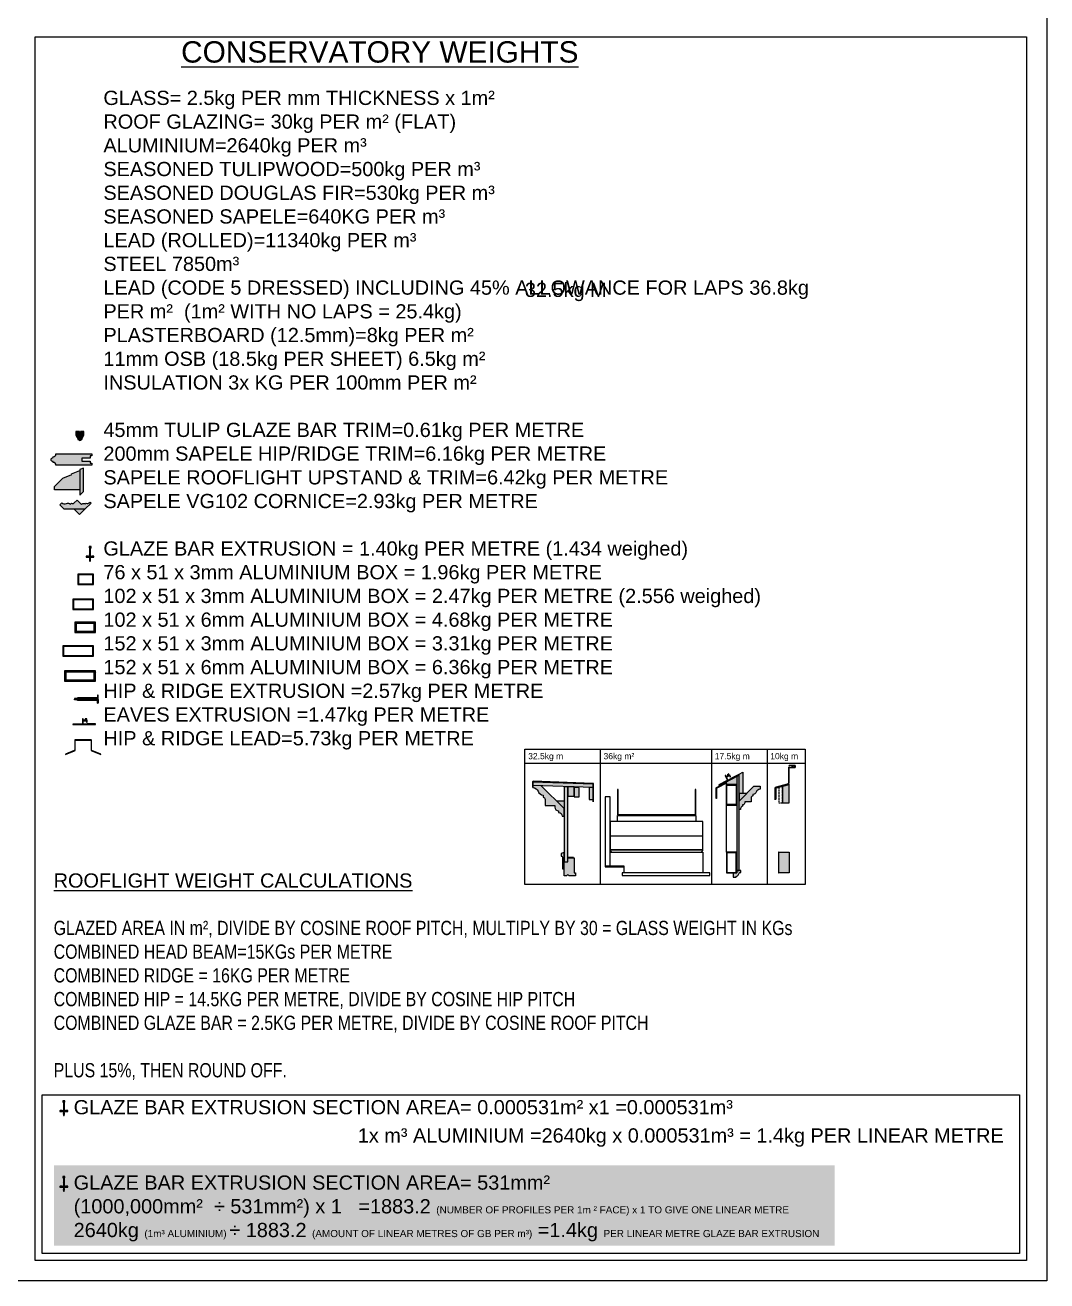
# Model space of a CAD drawing. Header units: millimetres. Extents: x 0 to 23312, y -3206 to 11448.
# Drawn here: x 18101 to 23130, y -3206 to 2972 of the extents above; entities that cross this region are included whole.
import ezdxf

# ---------------------------------------------------------------- set-up
doc = ezdxf.new("R2010")
doc.units = ezdxf.units.MM
doc.header["$LTSCALE"] = 10
doc.linetypes.add('HIDDEN', pattern=[0.375, 0.25, -0.125])
for name, color, linetype in [('10 - Frame Outline', 142, 'Continuous'), ('40 - Detail Outline', 142, 'Continuous'), ('41 - Detail', 7, 'Continuous'), ('42 - Detail Hatch', 251, 'Continuous')]:
    doc.layers.add(name, color=color, linetype=linetype)
doc.styles.add('1-20', font='romans.shx', dxfattribs={"width": 0.8, "height": 40})
doc.linetypes.add('BATTING', pattern='A,0.00254,-2.54,[134,ltypeshp.shx,S=2.54,R=0,X=-2.54,Y=0],-5.08,[134,ltypeshp.shx,S=2.54,R=180,X=2.54,Y=0],-2.54', length=10.16254)
pattern_1 = [(315, (-5612.4656, 522622.8253), (1.122532015, 1.122532015), [])]

msp = doc.modelspace()

# ---------------------------------------------------------------- hatches: boundary and pattern name
h = msp.add_hatch()
h.set_pattern_fill('ANSI31', color=251, scale=0.5, style=0)
h.set_pattern_definition([(45, (-15825.3128, -22641.0953), (-1.122532015, 1.122532015), [])])
edge = h.paths.add_edge_path()
edge.add_line((18423.448, 344.305), (18422.448, 344.305))
edge.add_line((18422.448, 344.305), (18423.448, 349.305))
edge.add_line((18423.448, 349.305), (18422.448, 349.305))
edge.add_line((18422.448, 349.305), (18423.448, 354.305))
edge.add_line((18423.448, 354.305), (18439.248, 354.305))
edge.add_arc((18439.248, 355.305), 1, 270, 360)
edge.add_line((18440.248, 355.305), (18440.248, 358.305))
edge.add_arc((18439.248, 358.305), 1, 0, 90)
edge.add_line((18439.248, 359.305), (18429.248, 359.305))
edge.add_line((18429.248, 359.305), (18429.248, 358.555))
edge.add_arc((18428.498, 358.555), 0.75, -90, 0, ccw=False)
edge.add_line((18428.498, 357.805), (18424.198, 357.805))
edge.add_arc((18424.198, 358.555), 0.75, 180, 270, ccw=False)
edge.add_line((18423.448, 358.555), (18423.448, 400.005))
edge.add_line((18423.448, 400.005), (18425.198, 400.005))
edge.add_arc((18425.198, 400.755), 0.75, 270, 360)
edge.add_line((18425.948, 400.755), (18425.948, 406.555))
edge.add_arc((18425.198, 406.555), 0.75, 0, 90)
edge.add_line((18425.198, 407.305), (18421.448, 407.305))
edge.add_line((18421.448, 407.305), (18420.948, 406.805))
edge.add_line((18420.948, 406.805), (18420.448, 407.305))
edge.add_line((18420.448, 407.305), (18416.698, 407.305))
edge.add_arc((18416.698, 406.555), 0.75, 90, 180)
edge.add_line((18415.948, 406.555), (18415.948, 400.755))
edge.add_arc((18416.698, 400.755), 0.75, 180, 270)
edge.add_line((18416.698, 400.005), (18418.448, 400.005))
edge.add_line((18418.448, 400.005), (18418.448, 358.555))
edge.add_arc((18417.698, 358.555), 0.75, -90, 0, ccw=False)
edge.add_line((18417.698, 357.805), (18413.398, 357.805))
edge.add_arc((18413.398, 358.555), 0.75, 180, 270, ccw=False)
edge.add_line((18412.648, 358.555), (18412.648, 359.305))
edge.add_line((18412.648, 359.305), (18402.648, 359.305))
edge.add_arc((18402.648, 358.305), 1, 90, 180)
edge.add_line((18401.648, 358.305), (18401.648, 355.305))
edge.add_arc((18402.648, 355.305), 1, 180, 270)
edge.add_line((18402.648, 354.305), (18418.448, 354.305))
edge.add_line((18418.448, 354.305), (18419.448, 349.305))
edge.add_line((18419.448, 349.305), (18418.448, 349.305))
edge.add_line((18418.448, 349.305), (18419.448, 344.305))
edge.add_line((18419.448, 344.305), (18418.448, 344.305))
edge.add_line((18418.448, 344.305), (18419.448, 339.305))
edge.add_line((18419.448, 339.305), (18418.448, 339.305))
edge.add_line((18418.448, 339.305), (18418.987, 335.913))
edge.add_arc((18420.948, 336.305), 2, 191.3099325, 348.6900675)
edge.add_line((18422.909, 335.913), (18423.448, 339.305))
edge.add_line((18423.448, 339.305), (18422.448, 339.305))
edge.add_line((18422.448, 339.305), (18423.448, 344.305))
h = msp.add_hatch()
h.set_pattern_fill('ANSI31', color=251, scale=0.5, angle=-90, style=0)
h.set_pattern_definition([(315, (15668.4983, 9137.0418), (1.12253202, 1.12253202), [])])
h.paths.add_polyline_path([(18361.526, 271.444), (18361.526, 220.644), (18438.126, 220.644), (18438.126, 271.444)])
h.paths.add_polyline_path([(18364.726, 268.244), (18364.726, 223.844), (18434.926, 223.844), (18434.926, 268.244)], flags=16)
h = msp.add_hatch()
h.set_pattern_fill('ANSI31', color=251, scale=0.5, angle=-90, style=0)
h.set_pattern_definition([(315, (15668.4983, 9013.6915), (1.12253202, 1.12253202), [])])
h.paths.add_polyline_path([(18336.526, 148.094), (18336.526, 97.294), (18438.126, 97.294), (18438.126, 148.094)])
h.paths.add_polyline_path([(18339.726, 144.894), (18339.726, 100.494), (18434.926, 100.494), (18434.926, 144.894)], flags=16)
h = msp.add_hatch()
h.set_pattern_fill('ANSI31', color=251, scale=0.5, angle=-90, style=0)
h.set_pattern_definition([(315, (15732.0109, 8908.6851), (1.12253202, 1.12253202), [])])
h.paths.add_polyline_path([(18447.452, 34.575), (18345.852, 34.575), (18345.852, -16.225), (18447.452, -16.225)])
h.paths.add_polyline_path([(18441.102, -9.875), (18352.202, -9.875), (18352.202, 28.225), (18441.102, 28.225)], flags=16)
h = msp.add_hatch()
h.set_pattern_fill('ANSI31', color=251, scale=0.5, angle=-90, style=0)
h.set_pattern_definition([(315, (15668.4983, 8783.862), (1.12253202, 1.12253202), [])])
h.paths.add_polyline_path([(18286.526, -81.736), (18286.526, -132.536), (18438.126, -132.536), (18438.126, -81.736)])
h.paths.add_polyline_path([(18289.726, -84.936), (18289.726, -129.336), (18434.926, -129.336), (18434.926, -84.936)], flags=16)
h = msp.add_hatch()
h.set_pattern_fill('ANSI31', color=251, scale=0.5, angle=-90, style=0)
h.set_pattern_definition([(315, (15732.0109, 8668.8373), (1.12253202, 1.12253202), [])])
h.paths.add_polyline_path([(18447.452, -205.272), (18295.852, -205.272), (18295.852, -256.072), (18447.452, -256.072)])
h.paths.add_polyline_path([(18441.102, -249.722), (18302.202, -249.722), (18302.202, -211.622), (18441.102, -211.622)], flags=16)
h = msp.add_hatch()
h.set_pattern_fill('ANSI31', color=251, scale=0.5, style=0)
h.set_pattern_definition([(45, (-15954.0177, -25368.7842), (-1.122532015, 1.122532015), [])])
edge = h.paths.add_edge_path()
edge.add_line((18294.743, -2383.383), (18293.743, -2383.383))
edge.add_line((18293.743, -2383.383), (18294.743, -2378.383))
edge.add_line((18294.743, -2378.383), (18293.743, -2378.383))
edge.add_line((18293.743, -2378.383), (18294.743, -2373.383))
edge.add_line((18294.743, -2373.383), (18310.543, -2373.383))
edge.add_arc((18310.543, -2372.383), 1, 270, 360)
edge.add_line((18311.543, -2372.383), (18311.543, -2369.383))
edge.add_arc((18310.543, -2369.383), 1, 0, 90)
edge.add_line((18310.543, -2368.383), (18300.543, -2368.383))
edge.add_line((18300.543, -2368.383), (18300.543, -2369.133))
edge.add_arc((18299.793, -2369.133), 0.75, -90, 0, ccw=False)
edge.add_line((18299.793, -2369.883), (18295.493, -2369.883))
edge.add_arc((18295.493, -2369.133), 0.75, 180, 270, ccw=False)
edge.add_line((18294.743, -2369.133), (18294.743, -2327.683))
edge.add_line((18294.743, -2327.683), (18296.493, -2327.683))
edge.add_arc((18296.493, -2326.933), 0.75, 270, 360)
edge.add_line((18297.243, -2326.933), (18297.243, -2321.133))
edge.add_arc((18296.493, -2321.133), 0.75, 0, 90)
edge.add_line((18296.493, -2320.383), (18292.743, -2320.383))
edge.add_line((18292.743, -2320.383), (18292.243, -2320.883))
edge.add_line((18292.243, -2320.883), (18291.743, -2320.383))
edge.add_line((18291.743, -2320.383), (18287.993, -2320.383))
edge.add_arc((18287.993, -2321.133), 0.75, 90, 180)
edge.add_line((18287.243, -2321.133), (18287.243, -2326.933))
edge.add_arc((18287.993, -2326.933), 0.75, 180, 270)
edge.add_line((18287.993, -2327.683), (18289.743, -2327.683))
edge.add_line((18289.743, -2327.683), (18289.743, -2369.133))
edge.add_arc((18288.993, -2369.133), 0.75, -90, 0, ccw=False)
edge.add_line((18288.993, -2369.883), (18284.693, -2369.883))
edge.add_arc((18284.693, -2369.133), 0.75, 180, 270, ccw=False)
edge.add_line((18283.943, -2369.133), (18283.943, -2368.383))
edge.add_line((18283.943, -2368.383), (18273.943, -2368.383))
edge.add_arc((18273.943, -2369.383), 1, 90, 180)
edge.add_line((18272.943, -2369.383), (18272.943, -2372.383))
edge.add_arc((18273.943, -2372.383), 1, 180, 270)
edge.add_line((18273.943, -2373.383), (18289.743, -2373.383))
edge.add_line((18289.743, -2373.383), (18290.743, -2378.383))
edge.add_line((18290.743, -2378.383), (18289.743, -2378.383))
edge.add_line((18289.743, -2378.383), (18290.743, -2383.383))
edge.add_line((18290.743, -2383.383), (18289.743, -2383.383))
edge.add_line((18289.743, -2383.383), (18290.743, -2388.383))
edge.add_line((18290.743, -2388.383), (18289.743, -2388.383))
edge.add_line((18289.743, -2388.383), (18290.282, -2391.776))
edge.add_arc((18292.243, -2391.383), 2, 191.3099325, 348.6900675)
edge.add_line((18294.204, -2391.776), (18294.743, -2388.383))
edge.add_line((18294.743, -2388.383), (18293.743, -2388.383))
edge.add_line((18293.743, -2388.383), (18294.743, -2383.383))
h = msp.add_hatch()
h.set_pattern_fill('ANSI31', color=251, scale=0.5, style=0)
h.set_pattern_definition([(45, (-15954.0177, -25740.939), (-1.122532015, 1.122532015), [])])
edge = h.paths.add_edge_path()
edge.add_line((18294.743, -2755.538), (18293.743, -2755.538))
edge.add_line((18293.743, -2755.538), (18294.743, -2750.538))
edge.add_line((18294.743, -2750.538), (18293.743, -2750.538))
edge.add_line((18293.743, -2750.538), (18294.743, -2745.538))
edge.add_line((18294.743, -2745.538), (18310.543, -2745.538))
edge.add_arc((18310.543, -2744.538), 1, 270, 360)
edge.add_line((18311.543, -2744.538), (18311.543, -2741.538))
edge.add_arc((18310.543, -2741.538), 1, 0, 90)
edge.add_line((18310.543, -2740.538), (18300.543, -2740.538))
edge.add_line((18300.543, -2740.538), (18300.543, -2741.288))
edge.add_arc((18299.793, -2741.288), 0.75, -90, 0, ccw=False)
edge.add_line((18299.793, -2742.038), (18295.493, -2742.038))
edge.add_arc((18295.493, -2741.288), 0.75, 180, 270, ccw=False)
edge.add_line((18294.743, -2741.288), (18294.743, -2699.838))
edge.add_line((18294.743, -2699.838), (18296.493, -2699.838))
edge.add_arc((18296.493, -2699.088), 0.75, 270, 360)
edge.add_line((18297.243, -2699.088), (18297.243, -2693.288))
edge.add_arc((18296.493, -2693.288), 0.75, 0, 90)
edge.add_line((18296.493, -2692.538), (18292.743, -2692.538))
edge.add_line((18292.743, -2692.538), (18292.243, -2693.038))
edge.add_line((18292.243, -2693.038), (18291.743, -2692.538))
edge.add_line((18291.743, -2692.538), (18287.993, -2692.538))
edge.add_arc((18287.993, -2693.288), 0.75, 90, 180)
edge.add_line((18287.243, -2693.288), (18287.243, -2699.088))
edge.add_arc((18287.993, -2699.088), 0.75, 180, 270)
edge.add_line((18287.993, -2699.838), (18289.743, -2699.838))
edge.add_line((18289.743, -2699.838), (18289.743, -2741.288))
edge.add_arc((18288.993, -2741.288), 0.75, -90, 0, ccw=False)
edge.add_line((18288.993, -2742.038), (18284.693, -2742.038))
edge.add_arc((18284.693, -2741.288), 0.75, 180, 270, ccw=False)
edge.add_line((18283.943, -2741.288), (18283.943, -2740.538))
edge.add_line((18283.943, -2740.538), (18273.943, -2740.538))
edge.add_arc((18273.943, -2741.538), 1, 90, 180)
edge.add_line((18272.943, -2741.538), (18272.943, -2744.538))
edge.add_arc((18273.943, -2744.538), 1, 180, 270)
edge.add_line((18273.943, -2745.538), (18289.743, -2745.538))
edge.add_line((18289.743, -2745.538), (18290.743, -2750.538))
edge.add_line((18290.743, -2750.538), (18289.743, -2750.538))
edge.add_line((18289.743, -2750.538), (18290.743, -2755.538))
edge.add_line((18290.743, -2755.538), (18289.743, -2755.538))
edge.add_line((18289.743, -2755.538), (18290.743, -2760.538))
edge.add_line((18290.743, -2760.538), (18289.743, -2760.538))
edge.add_line((18289.743, -2760.538), (18290.282, -2763.931))
edge.add_arc((18292.243, -2763.538), 2, 191.3099325, 348.6900675)
edge.add_line((18294.204, -2763.931), (18294.743, -2760.538))
edge.add_line((18294.743, -2760.538), (18293.743, -2760.538))
edge.add_line((18293.743, -2760.538), (18294.743, -2755.538))
at = {"layer": '40 - Detail Outline', "ltscale": 10}
h = msp.add_hatch(color=254, dxfattribs=at)
h.dxf.hatch_style = 1
edge = h.paths.add_edge_path()
edge.add_line((18390.4, 973.052), (18373.4, 973.052))
edge.add_line((18373.4, 973.052), (18373.4, 952.052))
edge.add_line((18373.4, 952.052), (18368.4, 952.052))
edge.add_line((18368.4, 952.052), (18368.4, 973.052))
edge.add_line((18368.4, 973.052), (18351.4, 973.052))
edge.add_line((18351.4, 973.052), (18351.4, 953.052))
edge.add_line((18351.4, 953.052), (18353.9, 953.052))
edge.add_arc((18367.848, 953.067), 13.948, 180.0638633, 223.0180885)
edge.add_arc((18347.452, 934.036), 13.948, 0.0638633, 43.0180885, ccw=False)
edge.add_line((18361.4, 934.052), (18364.9, 934.052))
edge.add_arc((18370.9, 934.052), 6, 180, 360)
edge.add_line((18376.9, 934.052), (18380.4, 934.052))
edge.add_arc((18394.308, 934.052), 13.908, 136.9180482, 180, ccw=False)
edge.add_arc((18373.992, 953.052), 13.908, 316.9180482, 360)
edge.add_line((18387.9, 953.052), (18390.4, 953.052))
edge.add_line((18390.4, 953.052), (18390.4, 973.052))
h = msp.add_hatch(color=254, dxfattribs=at)
h.dxf.hatch_style = 1
h.paths.add_polyline_path([(18253.218, 862.619, -0.41421356), (18239.218, 848.62), (18239.218, 844.62, 0.83333333), (18239.218, 820.62, -0.41421356), (18253.218, 806.619), (18429.218, 806.62), (18429.218, 816.62), (18421.218, 816.62), (18421.218, 827.619), (18381.145, 827.619), (18381.145, 841.619), (18421.218, 841.619), (18421.218, 852.62), (18429.218, 852.62), (18429.218, 862.619)])
h = msp.add_hatch(color=254, dxfattribs=at)
h.dxf.hatch_style = 1
h.paths.add_polyline_path([(18287.014, 742.894), (18331.02, 761.122), (18329.872, 763.894), (18370.955, 780.911), (18370.955, 685.911), (18245.955, 685.911), (18245.955, 701.835)])
h.paths.add_polyline_path([(18370.955, 659.513), (18388.955, 676.793), (18388.955, 792.696), (18370.955, 785.24)])
h = msp.add_hatch(color=254, dxfattribs=at)
h.dxf.hatch_style = 1
h.paths.add_polyline_path([(18395.699, 590.756), (18343.373, 590.756), (18369.536, 564.593)])
edge = h.paths.add_edge_path()
edge.add_line((18425.666, 620.722), (18395.699, 590.756))
edge.add_line((18395.699, 590.756), (18292.997, 590.756))
edge.add_line((18292.997, 590.756), (18271.516, 612.237))
edge.add_line((18271.516, 612.237), (18281.416, 622.137))
edge.add_arc((18295.94, 639.05), 22.294, 229.3462906, 293.867859)
edge.add_arc((18312.694, 603.245), 17.248, 46.5783672, 116.6357825, ccw=False)
edge.add_line((18324.549, 615.773), (18329.534, 620.758))
edge.add_arc((18335.863, 628.501), 10, 230.7391705, 315)
edge.add_line((18342.934, 621.43), (18356.723, 635.218))
edge.add_line((18356.723, 635.218), (18378.997, 612.944))
edge.add_line((18378.997, 612.944), (18382.179, 616.126))
edge.add_arc((18389.957, 608.348), 11, 45, 135, ccw=False)
edge.add_line((18397.735, 616.126), (18402.361, 620.752))
edge.add_arc((18409.023, 629.439), 10.948, 232.5139423, 315)
edge.add_line((18416.765, 621.698), (18420.728, 625.66))
edge.add_line((18420.728, 625.66), (18425.666, 620.722))
h = msp.add_hatch(color=254, dxfattribs=at)
h.dxf.hatch_style = 1
h.paths.add_polyline_path([(18425.423, -544.289), (18348.423, -544.289, 0.41421742), (18346.123, -546.589), (18346.124, -592.804, -0.3033395), (18343.531, -596.685), (18299.287, -615.013), (18299.976, -616.676), (18344.22, -598.348, 0.3033395), (18347.924, -592.804), (18347.923, -546.589, -0.41421742), (18348.423, -546.089), (18425.423, -546.089, -0.41421231), (18425.923, -546.589), (18425.924, -592.803, 0.30333474), (18429.627, -598.346), (18473.872, -616.675), (18474.561, -615.012), (18430.316, -596.683, -0.30333474), (18427.724, -592.803), (18427.723, -546.589, 0.41421231)])
at = {"layer": '42 - Detail Hatch'}
h = msp.add_hatch(dxfattribs=at)
h.set_pattern_fill('ANSI31', color=251, scale=0.5, angle=-90, style=0)
h.set_pattern_definition(pattern_1)
h.paths.add_polyline_path([(18344.237, -341.306), (18344.237, -344.306), (18374.228, -344.306), (18374.228, -341.306), (18442.737, -341.306), (18442.737, -344.306), (18458.737, -344.306), (18460.737, -342.306), (18460.737, -324.306), (18457.737, -324.306), (18457.737, -338.306), (18359.228, -338.306), (18359.228, -341.306)])
h = msp.add_hatch(dxfattribs=at)
h.set_pattern_fill('ANSI31', color=251, scale=0.5, angle=-90, style=0)
h.set_pattern_definition(pattern_1)
h.paths.add_polyline_path([(18344.237, -347.306), (18344.237, -344.306), (18374.228, -344.306), (18374.228, -347.306), (18442.737, -347.306), (18442.737, -344.306), (18458.737, -344.306), (18460.737, -346.306), (18460.737, -364.306), (18457.737, -364.306), (18457.737, -350.306), (18359.228, -350.306), (18359.228, -347.306)])
h = msp.add_hatch(dxfattribs=at)
h.set_pattern_fill('ANSI31', color=251, scale=0.5, angle=-22.5, style=0)
h.set_pattern_definition([(225, (18447.0283, -469.5381), (1.122532, -1.122532), [])])
edge = h.paths.add_edge_path()
edge.add_arc((18337.028, -468.538), 1, 180, 269.9987856)
edge.add_line((18337.028, -469.538), (18447.028, -469.538))
edge.add_arc((18447.028, -468.538), 1, 270, 360)
edge.add_line((18448.028, -468.538), (18448.028, -466.538))
edge.add_arc((18447.028, -466.538), 1, 0, 90)
edge.add_line((18447.028, -465.538), (18406.328, -465.538))
edge.add_arc((18405.328, -465.538), 1, -90, 0, ccw=False)
edge.add_line((18405.328, -466.538), (18388.828, -466.538))
edge.add_arc((18388.828, -465.038), 1.5, 180, 270, ccw=False)
edge.add_line((18387.328, -465.038), (18387.328, -450.038))
edge.add_line((18387.328, -450.038), (18403.328, -450.038))
edge.add_line((18403.328, -450.038), (18403.328, -456.288))
edge.add_arc((18404.328, -456.288), 1, 180, 270)
edge.add_line((18404.328, -457.288), (18405.328, -457.288))
edge.add_arc((18405.328, -456.288), 1, 270, 360)
edge.add_line((18406.328, -456.288), (18406.328, -448.538))
edge.add_arc((18404.828, -448.538), 1.5, 0, 90)
edge.add_line((18404.828, -447.038), (18404.578, -447.038))
edge.add_line((18404.578, -447.038), (18404.578, -441.038))
edge.add_arc((18404.078, -441.038), 0.5, 0, 8.1766271)
edge.add_ellipse((18403.927, -438.012), major_axis=(3.75, 0), ratio=0.8, start_angle=249.6897197, end_angle=279.9153313, ccw=False)
edge.add_arc((18403.078, -441.038), 0.5, 154.8085127, 180)
edge.add_line((18402.578, -441.038), (18402.578, -446.538))
edge.add_arc((18402.078, -446.538), 0.5, -90, 0, ccw=False)
edge.add_line((18402.078, -447.038), (18399.878, -447.038))
edge.add_arc((18399.878, -446.538), 0.5, 180, 270, ccw=False)
edge.add_line((18399.378, -446.538), (18399.378, -441.913))
edge.add_arc((18399.878, -441.913), 0.5, 90, 180, ccw=False)
edge.add_line((18399.878, -441.413), (18400.177, -441.376))
edge.add_arc((18399.303, -441.413), 0.875, 2.4585502, 90)
edge.add_line((18399.303, -440.538), (18398.553, -440.538))
edge.add_arc((18398.553, -441.713), 1.175, 90, 180)
edge.add_line((18397.378, -441.713), (18397.378, -447.038))
edge.add_line((18397.378, -447.038), (18387.328, -447.038))
edge.add_line((18387.328, -447.038), (18387.328, -441.538))
edge.add_arc((18386.328, -441.538), 1, 0, 90)
edge.add_line((18386.328, -440.538), (18385.328, -440.538))
edge.add_arc((18385.328, -441.538), 1, 90, 180)
edge.add_line((18384.328, -441.538), (18384.328, -465.038))
edge.add_arc((18382.828, -465.038), 1.5, -90, 0, ccw=False)
edge.add_line((18382.828, -466.538), (18337.028, -466.538))
edge.add_arc((18337.028, -467.538), 1, 90, 180)
edge.add_line((18336.028, -467.538), (18336.028, -468.538))
at = {"layer": '42 - Detail Hatch', "ltscale": 10}
h = msp.add_hatch(color=253, dxfattribs=at)
h.dxf.hatch_style = 1
h.paths.add_polyline_path([(21683.539, -819.857), (21683.539, -812.807, 0.31557424), (21699.434, -800.999, -0.28920989), (21718.539, -786.807), (21718.539, -772.807), (21688.16, -772.807), (21615.539, -845.428), (21615.539, -887.807), (21622.522, -887.807), (21622.522, -882.203, -0.3763039), (21632.039, -871.348), (21632.039, -864.807, 0.41421356), (21643.039, -853.807), (21643.039, -849.307), (21674.539, -849.307), (21674.539, -829.807, -0.38517039)])
h.paths.add_polyline_path([(21652.539, -808.428), (21615.539, -808.428), (21615.539, -845.428)], flags=17)
h.paths.add_polyline_path([(21633.539, -703.513), (21615.539, -712.883), (21615.539, -808.428), (21633.539, -808.428)])
h.paths.add_polyline_path([(21615.539, -717.393), (21603.539, -723.64), (21603.539, -764.217), (21603.539, -1186.717), (21615.539, -1186.717)])
h.paths.add_polyline_path([(21623.539, -1196.717), (21623.539, -1186.717), (21603.539, -1186.717), (21603.539, -1199.217), (21586.539, -1199.217), (21586.539, -1219.717), (21600.539, -1219.717), (21600.539, -1216.717, 0.28408852), (21612.039, -1206.717, -0.35117478)])
h.paths.add_polyline_path([(21603.539, -723.64), (21570.568, -740.803), (21552.539, -750.189), (21552.539, -764.217), (21603.539, -764.217)])
h = msp.add_hatch(color=253, dxfattribs=at)
h.dxf.hatch_style = 1
h.paths.add_polyline_path([(20896.514, -778.885), (20876.514, -778.187), (20876.514, -837.937), (20896.514, -837.937)])
h.paths.add_polyline_path([(20716.514, -844.855), (20641.644, -769.985), (20600.514, -768.549), (20600.514, -778.549, -0.27726982), (20625.514, -797.549, 0.27726982), (20650.514, -816.549), (20650.514, -827.049, -0.41421356), (20660.514, -837.049), (20660.514, -868.049), (20708.514, -868.049), (20708.514, -875.549, 0.41421356), (20726.514, -893.549), (20726.514, -901.549, -0.40961588), (20745.015, -920.343), (20753.514, -920.343), (20753.514, -881.855)])
h.paths.add_polyline_path([(20753.514, -844.855), (20716.514, -844.855), (20753.514, -881.855)], flags=17)
h.paths.add_polyline_path([(20771.514, -775.638), (20753.514, -775.638), (20753.514, -1144.217), (20771.514, -1144.217)])
h.paths.add_polyline_path([(20803.514, -782.217), (20803.514, -775.638), (20771.514, -775.638), (20771.514, -820.638), (20803.514, -820.638)])
h.paths.add_polyline_path([(20828.514, -782.217, 0.41421356), (20825.514, -779.217), (20806.514, -779.217, 0.41421356), (20803.514, -782.217), (20803.514, -824.217), (20828.514, -824.217)])
h.paths.add_polyline_path([(20803.514, -1124.217), (20771.514, -1124.217), (20771.514, -1144.217), (20753.514, -1144.217), (20753.514, -1179.217), (20753.514, -1214.217), (20767.059, -1214.217, -1), (20777.059, -1214.217), (20809.514, -1214.217), (20809.514, -1198.217), (20803.514, -1198.217)])
h.paths.add_polyline_path([(20753.514, -1099.217), (20739.514, -1102.968), (20739.514, -1115.968, -0.41421356), (20745.514, -1121.968), (20745.514, -1179.217), (20753.514, -1179.217)])
h.paths.add_polyline_path([(20896.505, -778.885), (20600.514, -768.549), (20600.514, -750.538), (20896.514, -760.874)])
h = msp.add_hatch(color=253, dxfattribs=at)
h.dxf.hatch_style = 1
h.paths.add_polyline_path([(21861.257, -763.421), (21829.257, -771.995), (21829.257, -853.503), (21861.257, -853.503)])
h.paths.add_polyline_path([(21861.257, -1097.217), (21811.257, -1097.217), (21811.257, -1199.217), (21861.257, -1199.217)])
at = {"layer": '42 - Detail Hatch'}
msp.add_hatch(color=254, dxfattribs=at).paths.add_polyline_path([(20775.014, -1124.217), (20800.014, -1124.217), (20800.014, -1123.217), (20775.014, -1123.217)])
at = {"layer": '42 - Detail Hatch', "ltscale": 10}
h = msp.add_hatch(dxfattribs=at)
h.set_pattern_fill('ANGLE', color=251, scale=4)
h.set_pattern_definition([(0, (0, 11447.776), (0, 27.94), [20.32, -7.62]), (90, (0, 11447.776), (-27.94, 2e-15), [20.32, -7.62])])
h.paths.add_polyline_path([(18243.959, -2638.215), (22085.641, -2638.215), (22085.641, -3033.636), (18243.959, -3033.636)])

# ---------------------------------------------------------------- linework, layer by layer
at = {"color": 3}
for p, q in [((20932.042, -590.499), (20932.042, -1255.443)), ((21479.435, -590.499), (21479.435, -1255.443)), ((21752.533, -590.499), (21752.533, -1255.443)), ((20561.21, -658.447), (21939.567, -658.447))]:
    msp.add_line(p, q, dxfattribs=at)
at = {"color": 251, "ltscale": 10}
msp.add_line((21891.257, -678.662), (21891.257, -680.462), dxfattribs=at)
at = {"color": 3}
msp.add_lwpolyline([(20561.21, -590.499), (21939.567, -590.499), (21939.567, -1255.443), (20561.21, -1255.443)], close=True, dxfattribs=at)
msp.add_lwpolyline([(21546.881, -720.44, 0.41421356), (21546.456, -721.789), (21557.307, -742.633, -0.41421356), (21556.669, -744.657), (21516.044, -765.804, 0.41421356), (21515.619, -767.153), (21516.081, -768.04, 0.41420735), (21517.43, -768.466), (21615.001, -717.673, 0.41421356), (21615.426, -716.324), (21614.503, -714.55, 0.41421356), (21613.154, -714.125), (21577.052, -732.918, -0.41421356), (21576.627, -734.267), (21561.991, -741.886, -0.41421356), (21559.968, -741.248), (21553.042, -727.943), (21567.234, -720.555), (21570.12, -726.099, 0.41421356), (21571.469, -726.524), (21572.356, -726.062, 0.41421356), (21572.781, -724.714), (21569.202, -717.839, 0.41421356), (21567.179, -717.201), (21566.958, -717.317), (21564.187, -711.995, 0.41421356), (21563.513, -711.782), (21562.626, -712.244, 0.41421356), (21562.413, -712.918), (21564.953, -717.797, -0.41421356), (21564.74, -718.471), (21562.789, -719.487, -0.41421356), (21562.114, -719.274), (21559.979, -715.172, -0.41421356), (21560.191, -714.498), (21560.439, -714.326, 0.40170069), (21559.277, -713.987), (21558.612, -714.333, 0.41421356), (21558.112, -715.918), (21560.571, -720.641), (21551.657, -725.282), (21549.117, -720.403, 0.41421356), (21547.768, -719.978, 0)], format="xyb", close=True)
at = {"layer": '10 - Frame Outline', "color": 7}
msp.add_lwpolyline([(21551.154, -754.292), (21552.539, -756.953), (21505.116, -781.641, 0.29147342), (21504.539, -782.547), (21504.539, -833.217), (21501.539, -833.217), (21501.539, -782.547, -0.29147342), (21503.849, -778.922)], format="xyb", close=True, dxfattribs=at)
at = {"layer": '40 - Detail Outline', "color": 7}
for p, q in [((21891.257, -670.462), (21861.257, -670.462)), ((21891.257, -680.462), (21861.257, -680.462))]:
    msp.add_line(p, q, dxfattribs=at)
at = {"layer": '40 - Detail Outline', "color": 251, "linetype": 'BATTING', "ltscale": 0.69}
msp.add_line((20981.238, -1016.217), (21437.238, -1016.217), dxfattribs=at)
at = {"layer": '40 - Detail Outline', "color": 3, "ltscale": 10}
for points in [[(18051.306, 3014.361), (23129.926, 3014.361), (23129.926, -3206.341), (18051.306, -3206.341)], [(18151.306, 2914.361), (23029.926, 2914.361), (23029.926, -3106.341), (18151.306, -3106.341)], [(18186.003, -2290.611), (22995.23, -2290.611), (22995.23, -3071.644), (18186.003, -3071.644)]]:
    msp.add_lwpolyline(points, close=True, dxfattribs=at)
at = {"layer": '40 - Detail Outline'}
for points in [[(18390.4, 973.052), (18373.4, 973.052), (18373.4, 952.052), (18368.4, 952.052), (18368.4, 973.052), (18351.4, 973.052), (18351.4, 953.052), (18353.9, 953.052, 0.18964901), (18357.65, 943.552, -0.18964901), (18361.4, 934.052), (18364.9, 934.052, 1), (18376.9, 934.052), (18380.4, 934.052, -0.19022643), (18384.15, 943.552, 0.19022643), (18387.9, 953.052), (18390.4, 953.052)], [(18423.448, 344.305), (18422.448, 344.305), (18423.448, 349.305), (18422.448, 349.305), (18423.448, 354.305), (18439.248, 354.305, 0.41421356), (18440.248, 355.305), (18440.248, 358.305, 0.41421356), (18439.248, 359.305), (18429.248, 359.305), (18429.248, 358.555, -0.41421356), (18428.498, 357.805), (18424.198, 357.805, -0.41421356), (18423.448, 358.555), (18423.448, 400.005), (18425.198, 400.005, 0.41421356), (18425.948, 400.755), (18425.948, 406.555, 0.41421356), (18425.198, 407.305), (18421.448, 407.305), (18420.948, 406.805), (18420.448, 407.305), (18416.698, 407.305, 0.41421356), (18415.948, 406.555), (18415.948, 400.755, 0.41421356), (18416.698, 400.005), (18418.448, 400.005), (18418.448, 358.555, -0.41421356), (18417.698, 357.805), (18413.398, 357.805, -0.41421356), (18412.648, 358.555), (18412.648, 359.305), (18402.648, 359.305, 0.41421356), (18401.648, 358.305), (18401.648, 355.305, 0.41421356), (18402.648, 354.305), (18418.448, 354.305), (18419.448, 349.305), (18418.448, 349.305), (18419.448, 344.305), (18418.448, 344.305), (18419.448, 339.305), (18418.448, 339.305), (18418.987, 335.913, 0.8198039), (18422.909, 335.913), (18423.448, 339.305), (18422.448, 339.305)], [(18385.328, -440.538, 0.41421356), (18384.328, -441.538), (18384.328, -465.038, -0.41421356), (18382.828, -466.538), (18337.028, -466.538, 0.41421356), (18336.028, -467.538), (18336.028, -468.538, 0.41420735), (18337.028, -469.538), (18447.028, -469.538, 0.41421356), (18448.028, -468.538), (18448.028, -466.538, 0.41421356), (18447.028, -465.538), (18406.328, -465.538, -0.41421356), (18405.328, -466.538), (18388.828, -466.538, -0.41421356), (18387.328, -465.038), (18387.328, -450.038), (18403.328, -450.038), (18403.328, -456.288, 0.41421356), (18404.328, -457.288), (18405.328, -457.288, 0.41421356), (18406.328, -456.288), (18406.328, -448.538, 0.41421356), (18404.828, -447.038), (18404.578, -447.038), (18404.578, -441.038, 0.41421356), (18404.078, -440.538), (18403.078, -440.538, 0.41421356), (18402.578, -441.038), (18402.578, -446.538, -0.41421356), (18402.078, -447.038), (18399.878, -447.038, -0.41421356), (18399.378, -446.538), (18399.378, -441.913, -0.41421356), (18399.878, -441.413), (18400.177, -441.376, 0.40170069), (18399.303, -440.538), (18398.553, -440.538, 0.41421356), (18397.378, -441.713), (18397.378, -447.038), (18387.328, -447.038), (18387.328, -441.538, 0.41421356), (18386.328, -440.538, 0)], [(18294.743, -2383.383), (18293.743, -2383.383), (18294.743, -2378.383), (18293.743, -2378.383), (18294.743, -2373.383), (18310.543, -2373.383, 0.41421356), (18311.543, -2372.383), (18311.543, -2369.383, 0.41421356), (18310.543, -2368.383), (18300.543, -2368.383), (18300.543, -2369.133, -0.41421356), (18299.793, -2369.883), (18295.493, -2369.883, -0.41421356), (18294.743, -2369.133), (18294.743, -2327.683), (18296.493, -2327.683, 0.41421356), (18297.243, -2326.933), (18297.243, -2321.133, 0.41421356), (18296.493, -2320.383), (18292.743, -2320.383), (18292.243, -2320.883), (18291.743, -2320.383), (18287.993, -2320.383, 0.41421356), (18287.243, -2321.133), (18287.243, -2326.933, 0.41421356), (18287.993, -2327.683), (18289.743, -2327.683), (18289.743, -2369.133, -0.41421356), (18288.993, -2369.883), (18284.693, -2369.883, -0.41421356), (18283.943, -2369.133), (18283.943, -2368.383), (18273.943, -2368.383, 0.41421356), (18272.943, -2369.383), (18272.943, -2372.383, 0.41421356), (18273.943, -2373.383), (18289.743, -2373.383), (18290.743, -2378.383), (18289.743, -2378.383), (18290.743, -2383.383), (18289.743, -2383.383), (18290.743, -2388.383), (18289.743, -2388.383), (18290.282, -2391.776, 0.8198039), (18294.204, -2391.776), (18294.743, -2388.383), (18293.743, -2388.383)], [(18294.743, -2755.538), (18293.743, -2755.538), (18294.743, -2750.538), (18293.743, -2750.538), (18294.743, -2745.538), (18310.543, -2745.538, 0.41421356), (18311.543, -2744.538), (18311.543, -2741.538, 0.41421356), (18310.543, -2740.538), (18300.543, -2740.538), (18300.543, -2741.288, -0.41421356), (18299.793, -2742.038), (18295.493, -2742.038, -0.41421356), (18294.743, -2741.288), (18294.743, -2699.838), (18296.493, -2699.838, 0.41421356), (18297.243, -2699.088), (18297.243, -2693.288, 0.41421356), (18296.493, -2692.538), (18292.743, -2692.538), (18292.243, -2693.038), (18291.743, -2692.538), (18287.993, -2692.538, 0.41421356), (18287.243, -2693.288), (18287.243, -2699.088, 0.41421356), (18287.993, -2699.838), (18289.743, -2699.838), (18289.743, -2741.288, -0.41421356), (18288.993, -2742.038), (18284.693, -2742.038, -0.41421356), (18283.943, -2741.288), (18283.943, -2740.538), (18273.943, -2740.538, 0.41421356), (18272.943, -2741.538), (18272.943, -2744.538, 0.41421356), (18273.943, -2745.538), (18289.743, -2745.538), (18290.743, -2750.538), (18289.743, -2750.538), (18290.743, -2755.538), (18289.743, -2755.538), (18290.743, -2760.538), (18289.743, -2760.538), (18290.282, -2763.931, 0.8198039), (18294.204, -2763.931), (18294.743, -2760.538), (18293.743, -2760.538)]]:
    msp.add_lwpolyline(points, format="xyb", close=True, dxfattribs=at)
for points in [[(18429.218, 862.62), (18429.218, 852.62), (18421.218, 852.62), (18421.218, 841.619), (18381.145, 841.619), (18381.145, 827.619), (18421.218, 827.619), (18421.218, 816.62), (18429.218, 816.62), (18429.218, 806.62), (18253.218, 806.619, 0.41421356), (18239.218, 820.62), (18239.218, 824.62, -1), (18239.218, 844.62), (18239.218, 848.62, 0.41421356), (18253.218, 862.619), (18429.218, 862.619)], [(21600.539, -1216.717, 0.28408852), (21612.039, -1206.717, -0.35117478), (21623.539, -1196.717), (21623.539, -1186.717), (21603.539, -1186.717), (21603.539, -1199.217), (21586.539, -1199.217), (21586.539, -1219.717), (21600.539, -1219.717), (21600.539, -1216.717)]]:
    msp.add_lwpolyline(points, format="xyb", dxfattribs=at)
at = {"layer": '40 - Detail Outline', "ltscale": 10}
for points in [[(18287.014, 742.894), (18331.02, 761.122), (18329.872, 763.894), (18370.955, 780.911), (18370.955, 685.911), (18245.955, 685.911), (18245.955, 701.835)], [(18361.526, 271.444), (18361.526, 220.644), (18438.126, 220.644), (18438.126, 271.444)], [(18364.726, 268.244), (18364.726, 223.844), (18434.926, 223.844), (18434.926, 268.244)], [(18336.526, 148.094), (18336.526, 97.294), (18438.126, 97.294), (18438.126, 148.094)], [(18339.726, 144.894), (18339.726, 100.494), (18434.926, 100.494), (18434.926, 144.894)], [(18345.852, 34.575), (18345.852, -16.225), (18447.452, -16.225), (18447.452, 34.575)], [(18352.202, 28.225), (18352.202, -9.875), (18441.102, -9.875), (18441.102, 28.225)], [(18286.526, -81.736), (18286.526, -132.536), (18438.126, -132.536), (18438.126, -81.736)], [(18289.726, -84.936), (18289.726, -129.336), (18434.926, -129.336), (18434.926, -84.936)], [(18295.852, -205.272), (18295.852, -256.072), (18447.452, -256.072), (18447.452, -205.272)], [(18302.202, -211.622), (18302.202, -249.722), (18441.102, -249.722), (18441.102, -211.622)], [(21829.257, -853.503), (21861.257, -853.503), (21861.257, -763.421), (21829.257, -771.995)], [(21811.257, -1097.217), (21861.257, -1097.217), (21861.257, -1199.217), (21811.257, -1199.217)], [(21040.238, -1211.217), (21471.238, -1211.217), (21471.238, -1199.217), (21040.238, -1199.217)]]:
    msp.add_lwpolyline(points, close=True, dxfattribs=at)
msp.add_lwpolyline([(18370.955, 659.513), (18388.955, 676.793), (18388.955, 792.696), (18370.955, 785.24), (18370.955, 659.513)], dxfattribs=at)
at = {"layer": '40 - Detail Outline', "ltscale": 2}
for points in [[(18425.666, 620.722), (18395.699, 590.756), (18292.997, 590.756), (18271.516, 612.237), (18281.416, 622.137, 0.28920989), (18304.961, 618.663, -0.31557424), (18324.549, 615.773), (18329.534, 620.758, 0.38517039), (18342.934, 621.43), (18356.723, 635.218), (18378.997, 612.944), (18382.179, 616.126, -0.41421356), (18397.735, 616.126), (18402.361, 620.752, 0.3763039), (18416.765, 621.698), (18420.728, 625.66), (18425.666, 620.722)], [(20753.514, -881.855), (20641.644, -769.985), (20600.514, -768.549), (20600.514, -778.549, -0.27726982), (20625.514, -797.549, 0.27726982), (20650.514, -816.549), (20650.514, -827.049, -0.41421356), (20660.514, -837.049), (20660.514, -868.049), (20708.514, -868.049), (20708.514, -875.549, 0.41421356), (20726.514, -893.549), (20726.514, -901.549, -0.40961588), (20745.015, -920.343), (20753.514, -920.343), (20753.514, -881.855)], [(21615.539, -887.807), (21615.539, -845.428), (21688.16, -772.807), (21718.539, -772.807), (21718.539, -786.807, 0.28920989), (21699.434, -800.999, -0.31557424), (21683.539, -812.807), (21683.539, -819.857, 0.38517039), (21674.539, -829.807), (21674.539, -849.307), (21643.039, -849.307), (21643.039, -853.807, -0.41421356), (21632.039, -864.807), (21632.039, -871.348, 0.3763039), (21622.522, -882.203), (21622.522, -887.807), (21615.539, -887.807)], [(20753.514, -1179.217), (20753.514, -1099.217), (20739.514, -1102.968), (20739.514, -1115.968, -0.41421356), (20745.514, -1121.968), (20745.514, -1179.217), (20753.514, -1179.217)]]:
    msp.add_lwpolyline(points, format="xyb", dxfattribs=at)
for points in [[(18395.699, 590.756), (18343.373, 590.756), (18343.373, 590.756), (18369.536, 564.593)], [(20753.514, -881.855), (20716.514, -844.855), (20716.514, -844.855), (20753.514, -844.855)], [(21615.539, -845.428), (21652.539, -808.428), (21652.539, -808.428), (21615.539, -808.428)]]:
    msp.add_lwpolyline(points, close=True, dxfattribs=at)
at = {"layer": '40 - Detail Outline', "ltscale": 40}
for points in [[(18344.237, -341.306), (18344.237, -344.306), (18374.228, -344.306), (18374.228, -341.306), (18442.737, -341.306), (18442.737, -344.306), (18458.737, -344.306), (18460.737, -342.306), (18460.737, -324.306), (18457.737, -324.306), (18457.737, -338.306), (18359.228, -338.306), (18359.228, -341.306)], [(18344.237, -347.306), (18344.237, -344.306), (18374.228, -344.306), (18374.228, -347.306), (18442.737, -347.306), (18442.737, -344.306), (18458.737, -344.306), (18460.737, -346.306), (18460.737, -364.306), (18457.737, -364.306), (18457.737, -350.306), (18359.228, -350.306), (18359.228, -347.306)]]:
    msp.add_lwpolyline(points, close=True, dxfattribs=at)
at = {"layer": '40 - Detail Outline', "color": 252}
for points in [[(18299.976, -616.676), (18344.22, -598.348, 0.30335028), (18347.924, -592.804), (18347.923, -546.589, -0.41421742), (18348.423, -546.089), (18425.423, -546.089, -0.41421231), (18425.923, -546.589), (18425.924, -592.803, 0.30334552), (18429.627, -598.346), (18473.872, -616.675), (18474.561, -615.012), (18430.316, -596.683, -0.30334552), (18427.724, -592.803), (18427.723, -546.589, 0.41421231), (18425.423, -544.289), (18348.423, -544.289, 0.41421742), (18346.123, -546.589), (18346.124, -592.804, -0.30335028), (18343.531, -596.685), (18299.287, -615.013), (18299.976, -616.676)], [(21793.457, -840.22), (21793.457, -781.836, -0.33945426), (21798.497, -775.268), (21854.12, -760.364, 0.33945426), (21859.457, -753.409), (21859.457, -680.962, -0.41421356), (21861.757, -678.662), (21891.257, -678.662)], [(21795.257, -840.22), (21795.257, -781.836, -0.33945426), (21798.963, -777.007), (21854.586, -762.102, 0.33945426), (21861.257, -753.409), (21861.257, -680.962, -0.41421356), (21861.757, -680.462), (21891.257, -680.462)], [(20898.754, -848.582), (20898.754, -761.869, 0.40402726), (20895.614, -758.602), (20601.596, -748.317, 0.42162484), (20598.274, -751.556), (20598.274, -778.552)], [(20896.514, -848.582), (20896.514, -761.865, 0.40404188), (20895.532, -760.84), (20601.531, -750.556, 0.4193348), (20600.514, -751.556), (20600.514, -778.552)]]:
    msp.add_lwpolyline(points, format="xyb", dxfattribs=at)
at = {"layer": '40 - Detail Outline', "color": 7, "linetype": 'HIDDEN', "ltscale": 2}
for points, const_width in [([(21794.357, -840.22), (21794.357, -781.836, -0.33945426), (21798.73, -776.137), (21854.353, -761.233, 0.33945426), (21860.357, -753.409), (21860.357, -680.962, -0.41421356), (21861.757, -679.562), (21891.257, -679.562)], 1.8), ([(20897.634, -848.582), (20897.634, -761.867, 0.40403161), (20895.573, -759.721), (20601.562, -749.436, 0.42094819), (20599.394, -751.556), (20599.394, -778.552)], 2.24)]:
    msp.add_lwpolyline(points, format="xyb", dxfattribs=dict(at, const_width=const_width))
at = {"layer": '40 - Detail Outline', "color": 7}
msp.add_lwpolyline([(21891.257, -680.462), (21891.257, -670.462)], dxfattribs=at)
at = {"layer": '40 - Detail Outline'}
msp.add_lwpolyline([(21603.539, -723.64), (21603.539, -764.217), (21552.539, -764.217), (21552.539, -750.189), (21570.568, -740.803), (21603.539, -723.64)], dxfattribs=at)
at = {"layer": '40 - Detail Outline', "ltscale": 0.5}
for points in [[(21603.539, -1186.717), (21615.539, -1186.717), (21615.539, -717.393), (21603.539, -723.64)], [(21633.539, -808.428), (21615.539, -808.428), (21615.539, -712.883), (21633.539, -703.513)], [(21603.539, -764.217), (21603.539, -866.217), (21552.539, -866.217), (21552.539, -764.217)], [(21600.539, -767.217), (21600.539, -863.217), (21555.539, -863.217), (21555.539, -767.217)], [(20956.238, -1166.217), (20981.238, -1166.217), (20981.238, -824.217), (20956.238, -824.217)], [(21552.539, -866.217), (21603.539, -866.217), (21603.539, -1097.217), (21552.539, -1097.217)], [(20981.238, -1086.217), (20981.238, -1089.217), (20989.238, -1097.217), (21429.238, -1097.217), (21437.238, -1089.217), (21437.238, -1086.217)], [(20981.238, -1166.217), (20981.238, -1097.217), (21437.238, -1097.217), (21437.238, -1199.217), (21050.238, -1199.217), (21050.238, -1166.217)], [(21603.539, -1199.217), (21603.539, -1097.217), (21552.539, -1097.217), (21552.539, -1199.217)], [(21600.539, -1196.217), (21600.539, -1100.217), (21555.539, -1100.217), (21555.539, -1196.217)], [(21050.238, -1169.217), (21050.238, -1166.217), (20956.238, -1166.217), (20956.238, -1169.217)]]:
    msp.add_lwpolyline(points, close=True, dxfattribs=at)
at = {"layer": '40 - Detail Outline'}
for points in [[(20896.505, -778.885), (20600.514, -768.549), (20600.514, -750.538), (20896.514, -760.874)], [(21402.238, -946.217), (21016.238, -946.217), (21016.238, -916.217), (21402.238, -916.217)], [(21808.257, -1199.217), (21811.257, -1199.217), (21811.257, -1097.217), (21808.257, -1097.217)]]:
    msp.add_lwpolyline(points, close=True, dxfattribs=at)
at = {"layer": '40 - Detail Outline', "ltscale": 2}
msp.add_lwpolyline([(20803.514, -824.217), (20828.514, -824.217), (20828.514, -782.217, 0.41421356), (20825.514, -779.217), (20806.514, -779.217, 0.41421356), (20803.514, -782.217)], format="xyb", close=True, dxfattribs=at)
at = {"layer": '40 - Detail Outline', "color": 7}
msp.add_lwpolyline([(21399.238, -788.217), (21399.238, -911.217, -0.41421356), (21397.238, -913.217), (21021.238, -913.217, -0.41421356), (21019.238, -911.217), (21019.238, -788.217), (21016.238, -788.217), (21016.238, -911.217, 0.41421356), (21021.238, -916.217), (21397.238, -916.217, 0.41421356), (21402.238, -911.217), (21402.238, -788.217), (21399.238, -788.217)], format="xyb", dxfattribs=at)
msp.add_lwpolyline([(21861.257, -763.421), (21860.48, -760.523), (21798.963, -777.007, 0.33945426), (21795.257, -781.836), (21795.257, -835.22), (21798.257, -835.22), (21798.257, -781.836, -0.33945426), (21799.739, -779.904)], format="xyb", close=True, dxfattribs=at)
at = {"layer": '40 - Detail Outline', "color": 7, "linetype": 'HIDDEN', "ltscale": 2}
msp.add_lwpolyline([(21811.257, -853.503), (21829.257, -853.503), (21829.257, -771.995), (21811.257, -776.818)], close=True, dxfattribs=at)
at = {"layer": '40 - Detail Outline', "color": 251}
msp.add_lwpolyline([(20981.238, -946.217), (20981.238, -1086.217), (21437.238, -1086.217), (21437.238, -946.217)], close=True, dxfattribs=at)
at = {"layer": '40 - Detail Outline', "color": 7}
msp.add_lwpolyline([(20775.014, -1124.217), (20800.014, -1124.217), (20800.014, -1123.217), (20775.014, -1123.217)], close=True, dxfattribs=at)
at = {"layer": '41 - Detail', "color": 251, "ltscale": 10}
msp.add_lwpolyline([(21861.257, -680.462, 0.4), (21861.257, -670.462)], format="xyb", dxfattribs=at)
at = {"layer": '41 - Detail', "color": 142}
for points in [[(20771.514, -1144.217), (20771.514, -775.638), (20753.514, -775.638), (20753.514, -1144.217), (20771.514, -1144.217), (20771.514, -1144.217)], [(20771.514, -820.638), (20803.514, -820.638), (20803.514, -775.638), (20771.514, -775.638)], [(20876.514, -837.937), (20896.514, -837.937), (20896.514, -778.885), (20876.514, -778.187)]]:
    msp.add_lwpolyline(points, close=True, dxfattribs=at)
msp.add_lwpolyline([(20753.514, -1144.217), (20753.514, -1144.217), (20771.514, -1144.217), (20771.514, -1124.217), (20803.514, -1124.217), (20803.514, -1198.217), (20809.514, -1198.217), (20809.514, -1214.217), (20777.059, -1214.217, 1), (20767.059, -1214.217), (20753.514, -1214.217), (20753.514, -1144.217)], format="xyb", close=True, dxfattribs=at)
at = {"layer": '41 - Detail', "color": 251, "ltscale": 10}
msp.add_spline([(21890.578, -672.936), (21890.552, -671.936), (21891.191, -671.145), (21890.755, -670.809), (21887.478, -670.796), (21882.223, -670.759), (21879.919, -670.773), (21878.36, -670.82), (21876.755, -671.634), (21876.08, -673.657), (21875.591, -675.262), (21876.755, -677.798), (21877.639, -678.24), (21879.989, -678.007), (21882.829, -678.077), (21884.481, -678.402), (21887.017, -678.426), (21888.809, -678.077), (21889.973, -677.356), (21890.531, -676.472), (21890.694, -675.123), (21890.95, -673.727), (21890.578, -672.936)], degree=3, dxfattribs=at)

# ---------------------------------------------------------------- texts
at = {"layer": '41 - Detail', "attachment_point": 1, "style": '1-20'}
for s, insert, char_height, width in [('{\\fArial|b0|i0|c0|p34;\\W1;\\L\\C3;CONSERVATORY WEIGHTS}', (18869.091, 2892.949), 105, 4408.40838), ('{\\fArial|b0|i0|c0|p34;\\W1;\\C3;GLASS= 2.5kg PER mm THICKNESS x 1m²\\PROOF GLAZING= 30kg PER m² (FLAT)\\PALUMINIUM=2640kg PER m³\\PSEASONED TULIPWOOD=500kg PER m³\\PSEASONED DOUGLAS FIR=530kg PER m³\\PSEASONED SAPELE=640KG PER m³\\PLEAD (ROLLED)=11340kg PER m³\\PSTEEL 7850m³\\PLEAD (CODE 5 DRESSED) INCLUDING 45% ALLOWANCE FOR LAPS 36.8kg PER m²  (1m² WITH NO LAPS = 25.4kg)\\PPLASTERBOARD (12.5mm)=8kg PER m²\\P11mm OSB (18.5kg PER SHEET) 6.5kg m²\\PINSULATION 3x KG PER 100mm PER m²\\P\\P45mm TULIP GLAZE BAR TRIM=0.61kg PER METRE\\P200mm SAPELE HIP/RIDGE TRIM=6.16kg PER METRE\\PSAPELE ROOFLIGHT UPSTAND & TRIM=6.42kg PER METRE\\PSAPELE VG102 CORNICE=2.93kg PER METRE\\P\\PGLAZE BAR EXTRUSION = 1.40kg PER METRE (1.434 weighed)\\P76 x 51 x 3mm ALUMINIUM BOX = 1.96kg PER METRE \\P102 x 51 x 3mm ALUMINIUM BOX = 2.47kg PER METRE (2.556 weighed)\\P102 x 51 x 6mm ALUMINIUM BOX = 4.68kg PER METRE\\P152 x 51 x 3mm ALUMINIUM BOX = 3.31kg PER METRE\\P152 x 51 x 6mm ALUMINIUM BOX = 6.36kg PER METRE\\PHIP & RIDGE EXTRUSION =2.57kg PER METRE\\PEAVES EXTRUSION =1.47kg PER METRE\\PHIP & RIDGE LEAD=5.73kg PER METRE }', (18486.675, 2649.389), 70, 3632.13901), ('{\\fArial|b0|i0|c0|p34;\\W1;\\C3;32.5kg M}', (20561.21, 1704.941), 70, 6672.70682), ('{\\fArial|b0|i0|c0|p34;\\W1;\\C3;32.5kg m}', (20577.112, -609.495), 30, 6672.70682), ('{\\fArial|b0|i0|c0|p34;\\W1;\\C3;36kg m²}', (20947.944, -609.495), 30, 6672.70682), ('{\\fArial|b0|i0|c0|p34;\\W1;\\C3;17.5kg m}', (21495.337, -609.495), 30, 6672.70682), ('{\\fArial|b0|i0|c0|p34;\\W1;\\C3;10kg m}', (21768.435, -609.495), 30, 6672.70682), ('{\\fArial|b0|i0|c0|p34;\\W1;\\L\\C3;ROOFLIGHT WEIGHT CALCULATIONS\\l\\P\\P\\W0.8;GLAZED AREA IN m², DIVIDE BY COSINE ROOF PITCH, MULTIPLY BY 30 = GLASS WEIGHT IN KGs\\PCOMBINED HEAD BEAM=15KGs PER METRE\\PCOMBINED RIDGE = 16KG PER METRE\\PCOMBINED HIP = 14.5KG PER METRE, DIVIDE BY COSINE HIP PITCH\\PCOMBINED GLAZE BAR = 2.5KG PER METRE, DIVIDE BY COSINE ROOF PITCH\\P\\PPLUS 15%, THEN ROUND OFF. }', (18241.865, -1201.375), 70, 5072.36712), ('{\\fArial|b0|i0|c0|p34;\\W1;\\C3;GLAZE BAR EXTRUSION SECTION AREA= 0.000531m² x1 =0.000531m³}', (18340.264, -2316.706), 70, 6672.70682), ('{\\fArial|b0|i0|c0|p34;\\W1;\\C3;1x m³ ALUMINIUM =2640kg x 0.000531m³ = 1.4kg PER LINEAR METRE}', (19738.552, -2455.694), 70, 6672.70682), ('{\\fArial|b0|i0|c0|p34;\\W1;\\C3;GLAZE BAR EXTRUSION SECTION AREA= 531mm²\\P(1000,000mm²  ÷ 531mm²) x 1\\H0.5x;      \\H2x;=1883.2 \\H0.5x;(NUMBER OF PROFILES PER 1m ² FACE) x 1 TO GIVE ONE LINEAR METRE\\H2x;\\P2640kg \\H0.5x;(1m³ ALUMINIUM) \\H2x;÷ 1883.2 \\H0.5x;(AMOUNT OF LINEAR METRES OF GB PER m³)\\H2x; =1.4kg \\H0.5x;PER LINEAR METRE GLAZE BAR EXTRUSION}', (18340.264, -2687.56), 70, 6672.70682)]:
    msp.add_mtext(s, dxfattribs=dict(at, insert=insert, char_height=char_height, width=width))

doc.saveas('drawing.dxf')
